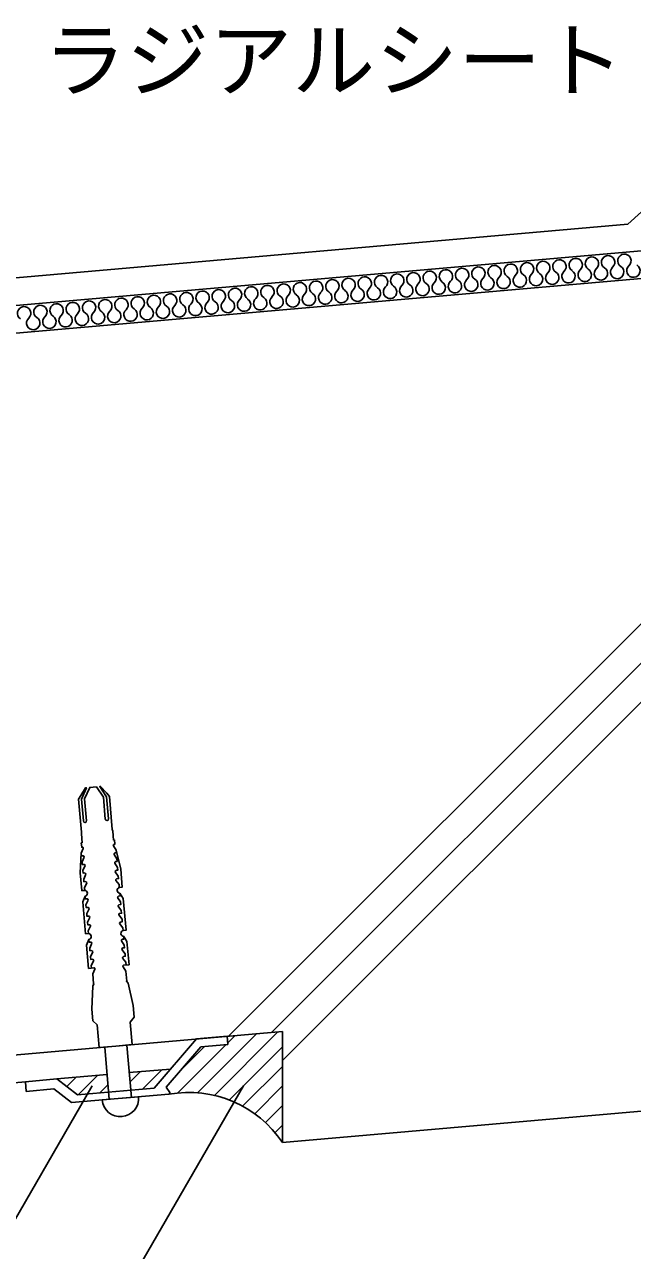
# Model space of a CAD drawing. Units: millimetres, scale not verified. Extents: x -433 to 367, y -619 to 611.
# Drawn here: x -88.1 to 21.8, y -378 to -156.3 of the extents above; entities that cross this region are included whole.
import ezdxf
from ezdxf.enums import TextEntityAlignment as Align

# ---------------------------------------------------------------- set-up
doc = ezdxf.new("R2010")
doc.units = ezdxf.units.MM
doc.header["$LTSCALE"] = 5
for name, color, linetype in [('2-2_in line', 7, 'Continuous'), ('2-4_out line', 2, 'Continuous'), ('2-6_鋼板・アングル', 2, 'Continuous'), ('2-7_ビス', 7, 'Continuous'), ('2-A_moji', 7, 'Continuous'), ('2-D_ハッチ他', 4, 'Continuous'), ('2-E_con他', 4, 'Continuous')]:
    doc.layers.add(name, color=color, linetype=linetype)
doc.styles.add('ＭＳ ゴシック', font='')
doc.styles.get('ＭＳ ゴシック').set_extended_font_data('MS Gothic')

msp = doc.modelspace()

# ---------------------------------------------------------------- linework, layer by layer
at = {"layer": '2-2_in line'}
for p, q in [((-252.373, -221.296), (291.803, -173.687)), ((-251.937, -226.277), (291.803, -178.706)), ((-69.213, -345.807), (-61.713, -345.151)), ((-82.301, -346.952), (-73.198, -346.155))]:
    msp.add_line(p, q, dxfattribs=at)
msp.add_lwpolyline([(-141.479, -367.187), (-100.495, -343.525), (-41.479, -338.361)], dxfattribs=at)
at = {"layer": '2-4_out line'}
for p, q in [((25.861, -187.92), (20.94, -192.366)), ((-184.051, -210.3), (20.94, -192.366)), ((-41.479, -358.438), (191.803, -338.028)), ((-41.479, -338.361), (-41.479, -358.438))]:
    msp.add_line(p, q, dxfattribs=at)
msp.add_lwpolyline([(-139.939, -372.071), (-98.955, -348.409), (-87.974, -347.448)], dxfattribs=at)
msp.add_arc((-58.519, -369.971), 20.577, 34.09159, 99.78965, dxfattribs=at)
at = {"layer": '2-6_鋼板・アングル'}
for p, q in [((-57.049, -339.723), (-64.698, -348.624)), ((-56.285, -341.162), (-62.552, -348.436)), ((-51.348, -340.73), (-56.285, -341.162)), ((-87.974, -347.448), (-82.301, -346.952)), ((-87.974, -347.448), (-87.821, -349.192)), ((-78.554, -349.841), (-82.301, -346.952)), ((-82.839, -348.756), (-87.821, -349.192)), ((-79.612, -351.234), (-82.839, -348.756)), ((-62.018, -349.694), (-79.612, -351.234)), ((-78.554, -349.841), (-64.698, -348.624)), ((-61.875, -349.39), (-62.552, -348.436))]:
    msp.add_line(p, q, dxfattribs=at)
msp.add_lwpolyline([(-51.348, -340.73), (-51.479, -339.236), (-57.049, -339.723)], dxfattribs=at)
msp.add_arc((-62.022, -349.507), 0.188, 270.06592, 40.41195, dxfattribs=at)
at = {"layer": '2-7_ビス'}
for p, q in [((-77.874, -306.119), (-77.514, -305.26)), ((-71.56, -305.567), (-72.063, -304.783)), ((-70.195, -321.174), (-70.195, -321.174)), ((-70.195, -321.174), (-70.195, -321.174)), ((-76.508, -321.726), (-76.508, -321.726)), ((-76.508, -321.726), (-76.508, -321.726)), ((-72.805, -350.638), (-73.633, -341.174)), ((-68.821, -350.289), (-69.649, -340.826)), ((-74.112, -350.752), (-67.514, -350.175))]:
    msp.add_line(p, q, dxfattribs=at)
for points in [[(-77.83, -302.308), (-78.349, -296.38), (-77.967, -295.693), (-77.082, -294.297), (-76.933, -294.284), (-77.843, -296.336), (-77.497, -300.292)], [(-76.916, -300.242), (-77.262, -296.285), (-76.352, -294.233), (-75.737, -294.179)], [(-73.524, -299.945), (-73.87, -295.988), (-75.122, -294.125), (-75.737, -294.179)], [(-72.265, -301.821), (-72.783, -295.893), (-73.279, -295.283), (-74.392, -294.061), (-74.541, -294.074), (-73.289, -295.938), (-72.943, -299.894)], [(-77.665, -305.025), (-77.799, -305.037), (-77.867, -304.256), (-77.718, -304.243), (-77.858, -302.642), (-77.851, -302.641)], [(-71.955, -304.526), (-71.822, -304.514), (-71.89, -303.734), (-72.039, -303.747), (-72.179, -302.145), (-72.186, -302.145)], [(-71.003, -312.306), (-70.466, -312.259), (-70.75, -309.023), (-71.56, -305.567), (-71.519, -306.043), (-71.825, -306.087)], [(-77.252, -312.852), (-77.788, -312.899), (-78.072, -309.663), (-77.874, -306.119), (-77.832, -306.595), (-77.523, -306.585)], [(-77.357, -306.819), (-77.734, -307.68), (-77.69, -308.155), (-77.368, -308.144)], [(-71.947, -306.346), (-71.426, -307.128), (-71.387, -307.604), (-71.706, -307.649)], [(-71.833, -307.908), (-71.299, -308.689), (-71.261, -309.165), (-71.593, -309.212)], [(-77.198, -308.378), (-77.588, -309.24), (-77.543, -309.715), (-77.208, -309.703)], [(-77.03, -309.936), (-77.436, -310.799), (-77.39, -311.274), (-77.042, -311.261)], [(-71.728, -309.472), (-71.178, -310.252), (-71.141, -310.728), (-71.486, -310.775)], [(-76.861, -311.494), (-77.295, -312.359), (-77.252, -312.852)], [(-71.624, -311.036), (-71.046, -311.813), (-71.003, -312.306)], [(-76.569, -320.656), (-77.106, -320.703), (-77.611, -314.928), (-77.191, -313.923)], [(-77.191, -313.923), (-77.146, -314.398), (-76.825, -314.387)], [(-76.645, -314.62), (-77.022, -315.481), (-76.98, -315.956), (-76.632, -315.943)], [(-71.294, -314.152), (-70.773, -314.934), (-70.732, -315.41), (-71.077, -315.457)], [(-70.877, -313.371), (-70.839, -313.846), (-71.157, -313.892)], [(-70.32, -320.109), (-69.784, -320.062), (-70.289, -314.287), (-70.877, -313.371)], [(-76.451, -316.176), (-76.885, -317.041), (-76.844, -317.517), (-76.495, -317.504)], [(-71.214, -315.718), (-70.637, -316.495), (-70.595, -316.97), (-70.94, -317.018)], [(-76.315, -317.737), (-76.749, -318.602), (-76.707, -319.078), (-76.359, -319.065)], [(-71.078, -317.278), (-70.5, -318.056), (-70.459, -318.531), (-70.804, -318.579)], [(-70.941, -318.839), (-70.364, -319.616), (-70.32, -320.109)], [(-76.178, -319.297), (-76.612, -320.163), (-76.569, -320.656)], [(-70.195, -321.174), (-70.157, -321.65), (-70.471, -321.695)], [(-70.212, -326.39), (-69.238, -326.305), (-69.606, -322.088), (-70.19, -321.174), (-70.195, -321.174)], [(-75.585, -326.86), (-76.56, -326.946), (-76.929, -322.728), (-76.513, -321.727), (-76.508, -321.726)], [(-76.508, -321.726), (-76.463, -322.202), (-76.145, -322.191)], [(-75.962, -322.424), (-76.339, -323.284), (-76.297, -323.76), (-75.949, -323.747)], [(-70.611, -321.955), (-70.091, -322.738), (-70.049, -323.213), (-70.394, -323.261)], [(-70.532, -323.521), (-69.954, -324.298), (-69.912, -324.774), (-70.258, -324.822)], [(-75.769, -323.979), (-76.202, -324.845), (-76.161, -325.321), (-75.812, -325.308)], [(-75.632, -325.54), (-76.066, -326.406), (-76.023, -326.899)], [(-70.395, -325.082), (-69.817, -325.859), (-69.774, -326.352)], [(-74.986, -337.182), (-75.805, -336.426), (-75.988, -334.335), (-75.801, -330.185), (-75.596, -329.758), (-75.636, -329.762), (-75.794, -327.955), (-75.434, -327.095)], [(-69.009, -336.659), (-68.334, -335.772), (-68.517, -333.681), (-69.422, -329.627), (-69.698, -329.242), (-69.658, -329.239), (-69.817, -327.432), (-70.32, -326.648)], [(-69.009, -336.659), (-68.652, -340.739), (-71.641, -341)], [(-74.986, -337.182), (-74.629, -341.262), (-71.641, -341)]]:
    msp.add_lwpolyline(points, dxfattribs=at)
msp.add_arc((-70.813, -350.464), 3.311, 185, 5, dxfattribs=at)
for centre, major_axis, start_param, end_param in [((-77.207, -300.257), (-0.028, 0.32), 1.6025621, 4.7441547), ((-73.234, -299.909), (-0.028, 0.32), 1.5390306, 4.6806232), ((-78.551, -302.407), (-0.07, 0.797), 4.3356773, 4.7570176), ((-71.538, -301.793), (-0.07, 0.797), 1.5261677, 1.947508), ((-77.663, -305.199), (-0.015, 0.173), 4.1060148, 6.2013378), ((-71.927, -304.697), (-0.015, 0.173), 0.0818475, 2.1771705), ((-77.566, -306.813), (-0.02, 0.228), 4.6066597, 6.0519827), ((-77.407, -308.372), (-0.02, 0.228), 4.6066597, 6.0519827), ((-71.743, -306.304), (-0.02, 0.228), 0.2312026, 1.6765256), ((-71.628, -307.866), (-0.02, 0.228), 0.2312026, 1.6765256), ((-77.238, -309.93), (-0.02, 0.228), 4.6066597, 6.0519827), ((-71.524, -309.43), (-0.02, 0.228), 0.2312026, 1.6765256), ((-77.07, -311.488), (-0.02, 0.228), 4.6066597, 6.0519827), ((-71.419, -310.993), (-0.02, 0.228), 0.2312026, 1.6765256), ((-70.903, -312.835), (-0.047, 0.534), 0.0442118, 3.0973809), ((-77.259, -313.391), (-0.047, 0.534), 3.1858044, 6.2389735), ((-76.854, -314.614), (-0.02, 0.228), 4.6066597, 6.0519827), ((-71.089, -314.11), (-0.02, 0.228), 0.2312026, 1.6765256), ((-76.66, -316.17), (-0.02, 0.228), 4.6066597, 6.0519827), ((-71.01, -315.675), (-0.02, 0.228), 0.2312026, 1.6765256), ((-70.873, -317.236), (-0.02, 0.228), 0.2312026, 1.6765256), ((-76.523, -317.73), (-0.02, 0.228), 4.6066597, 6.0519827), ((-76.387, -319.291), (-0.02, 0.228), 4.6066597, 6.0519827), ((-70.737, -318.797), (-0.02, 0.228), 0.2312026, 1.6765256), ((-76.576, -321.194), (-0.047, 0.534), 3.1858044, 6.2389735), ((-70.22, -320.638), (-0.047, 0.534), 0.0442118, 3.0973809), ((-76.171, -322.418), (-0.02, 0.228), 4.6066597, 6.0519827), ((-70.407, -321.913), (-0.02, 0.228), 0.2312026, 1.6765256), ((-70.327, -323.479), (-0.02, 0.228), 0.2312026, 1.6765256), ((-75.977, -323.973), (-0.02, 0.228), 4.6066597, 6.0519827), ((-75.841, -325.534), (-0.02, 0.228), 4.6066597, 6.0519827), ((-70.191, -325.04), (-0.02, 0.228), 0.2312026, 1.6765256), ((-75.581, -327.032), (-0.015, 0.171), 4.1203058, 6.2147054), ((-70.186, -326.56), (-0.015, 0.171), 0.06848, 2.1628795)]:
    msp.add_ellipse(centre, major_axis=major_axis, ratio=0.909574, start_param=start_param, end_param=end_param, dxfattribs=at)
at = {"layer": '2-A_moji'}
for points in [[(-64.769, -438.974), (-128.292, -438.974), (-75.882, -348.197)], [(-64.769, -413.974), (-86.503, -413.974), (-48.527, -348.197)]]:
    msp.add_lwpolyline(points, dxfattribs=at)
at = {"layer": '2-D_ハッチ他'}
for p, q in [((-69.064, -347.511), (-67.182, -345.629)), ((-66.828, -348.811), (-63.308, -345.29)), ((-80.5, -348.34), (-78.806, -346.646)), ((-78.457, -349.832), (-74.931, -346.307)), ((-74.581, -349.492), (-73.04, -347.952))]:
    msp.add_line(p, q, dxfattribs=at)
for centre, start, end in [((2.716, -200.527), 312.52351, 237.47649), ((5.648, -200.27), 312.52351, 237.47649), ((8.581, -200.013), 312.52351, 237.47649), ((11.514, -199.757), 312.52351, 237.47649), ((14.446, -199.5), 312.52351, 237.47649), ((17.379, -199.244), 312.52351, 237.47649), ((20.312, -198.987), 312.52351, 237.47649), ((-23.679, -202.836), 312.52351, 237.47649), ((-20.746, -202.579), 312.52351, 237.47649), ((-17.813, -202.323), 312.52351, 237.47649), ((-14.881, -202.066), 312.52351, 237.47649), ((-11.948, -201.81), 312.52351, 237.47649), ((-9.015, -201.553), 312.52351, 237.47649), ((-6.083, -201.296), 312.52351, 237.47649), ((-3.15, -201.04), 312.52351, 237.47649), ((-0.217, -200.783), 312.52351, 237.47649), ((1.416, -202.564), 132.52351, 57.47649), ((4.349, -202.308), 132.52351, 57.47649), ((7.282, -202.051), 132.52351, 57.47649), ((10.214, -201.795), 132.52351, 57.47649), ((13.147, -201.538), 132.52351, 57.47649), ((16.08, -201.281), 132.52351, 57.47649), ((19.013, -201.025), 132.52351, 57.47649), ((21.945, -200.768), 132.52351, 57.47649), ((-50.073, -205.145), 312.52351, 237.47649), ((-47.141, -204.889), 312.52351, 237.47649), ((-44.208, -204.632), 312.52351, 237.47649), ((-41.275, -204.375), 312.52351, 237.47649), ((-38.342, -204.119), 312.52351, 237.47649), ((-35.41, -203.862), 312.52351, 237.47649), ((-32.477, -203.606), 312.52351, 237.47649), ((-29.544, -203.349), 312.52351, 237.47649), ((-26.612, -203.092), 312.52351, 237.47649), ((-24.978, -204.874), 132.52351, 57.47649), ((-22.045, -204.617), 132.52351, 57.47649), ((-19.113, -204.36), 132.52351, 57.47649), ((-16.18, -204.104), 132.52351, 57.47649), ((-13.247, -203.847), 132.52351, 57.47649), ((-10.315, -203.591), 132.52351, 57.47649), ((-7.382, -203.334), 132.52351, 57.47649), ((-4.449, -203.077), 132.52351, 57.47649), ((-1.516, -202.821), 132.52351, 57.47649), ((-73.535, -207.198), 312.52351, 237.47649), ((-70.602, -206.941), 312.52351, 237.47649), ((-67.67, -206.685), 312.52351, 237.47649), ((-64.737, -206.428), 312.52351, 237.47649), ((-61.804, -206.171), 312.52351, 237.47649), ((-58.871, -205.915), 312.52351, 237.47649), ((-55.939, -205.658), 312.52351, 237.47649), ((-53.006, -205.402), 312.52351, 237.47649), ((-51.373, -207.183), 132.52351, 57.47649), ((-48.44, -206.926), 132.52351, 57.47649), ((-45.507, -206.67), 132.52351, 57.47649), ((-42.574, -206.413), 132.52351, 57.47649), ((-39.642, -206.156), 132.52351, 57.47649), ((-36.709, -205.9), 132.52351, 57.47649), ((-33.776, -205.643), 132.52351, 57.47649), ((-30.844, -205.387), 132.52351, 57.47649), ((-27.911, -205.13), 132.52351, 57.47649), ((-88.199, -208.481), 312.52351, 237.47649), ((-85.266, -208.224), 312.52351, 237.47649), ((-82.333, -207.967), 312.52351, 237.47649), ((-79.401, -207.711), 312.52351, 237.47649), ((-76.468, -207.454), 312.52351, 237.47649), ((-74.834, -209.235), 132.52351, 57.47649), ((-71.902, -208.979), 132.52351, 57.47649), ((-68.969, -208.722), 132.52351, 57.47649), ((-66.036, -208.466), 132.52351, 57.47649), ((-63.104, -208.209), 132.52351, 57.47649), ((-60.171, -207.952), 132.52351, 57.47649), ((-57.238, -207.696), 132.52351, 57.47649), ((-54.305, -207.439), 132.52351, 57.47649), ((-86.565, -210.262), 132.52351, 57.47649), ((-83.633, -210.005), 132.52351, 57.47649), ((-80.7, -209.749), 132.52351, 57.47649), ((-77.767, -209.492), 132.52351, 57.47649)]:
    msp.add_arc(centre, 1.208, start, end, dxfattribs=at)
at = {"layer": '2-E_con他'}
for p, q in [((-41.479, -343.597), (107.267, -194.851)), ((-51.239, -339.215), (91.769, -196.207)), ((-43.49, -338.537), (99.518, -195.529)), ((-56.872, -349.461), (-46.184, -338.773)), ((-53.815, -349.939), (-42.309, -338.434)), ((-51.375, -340.428), (-50.058, -339.112)), ((-60.43, -349.483), (-51.709, -340.762)), ((-60.273, -345.791), (-55.583, -341.101)), ((-51.113, -350.773), (-41.479, -341.139)), ((-48.695, -351.891), (-41.479, -344.674)), ((-46.522, -353.254), (-41.479, -348.21)), ((-44.574, -354.841), (-41.479, -351.745)), ((-42.842, -356.644), (-41.479, -355.281))]:
    msp.add_line(p, q, dxfattribs=at)

# ---------------------------------------------------------------- texts
at = {"layer": '2-A_moji', "style": 'ＭＳ ゴシック'}
msp.add_text('ラジアルシートＬ６００', height=11, dxfattribs=at).set_placement((-84.757, -171.474), align=Align.BOTTOM_LEFT)

doc.saveas('drawing.dxf')
